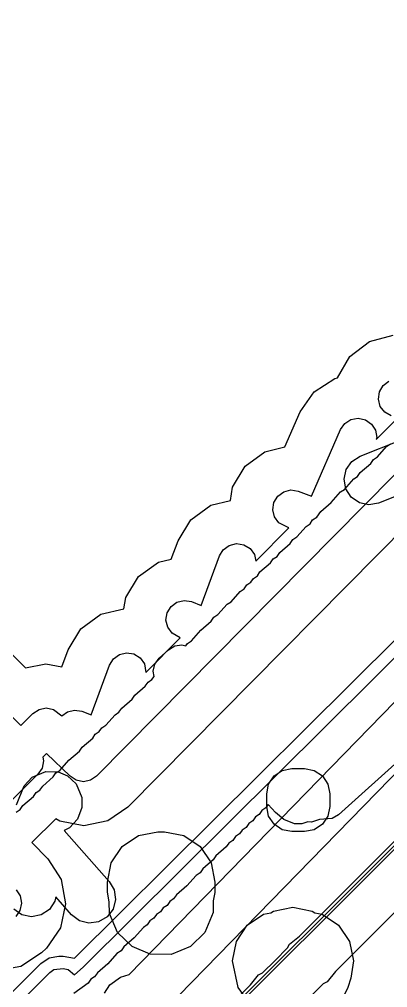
# Model space of a CAD drawing. Header units: metres. Extents: x -2677 to -840, y 169 to 1487.
# Drawn here: x -2006.4 to -1977.2, y 1098.6 to 1175.4 of the extents above; entities that cross this region are included whole.
import ezdxf

# ---------------------------------------------------------------- set-up
doc = ezdxf.new("R2010")
doc.units = ezdxf.units.M
doc.layers.add('AI_GREENING_EXCLUSIONS', color=1, linetype='Continuous')

msp = doc.modelspace()

# ---------------------------------------------------------------- linework, layer by layer
at = {"layer": 'AI_GREENING_EXCLUSIONS'}
for points in [[(-2026.533, 1078.86), (-2004.707, 1100.538), (-2004.056, 1100.969), (-2003.291, 1101.119), (-2002.94, 1101.126), (-2002.057, 1100.961), (-1925.245, 1177.19)], [(-2025.828, 1078.151), (-2004.002, 1099.828), (-2003.677, 1100.044), (-2002.942, 1100.126), (-2002.559, 1100.049), (-2002.043, 1099.639), (-2001.354, 1100.25), (-1924.54, 1176.48)], [(-2018.462, 1136.58), (-2005.922, 1123.959), (-2004.31, 1124.285), (-2003.052, 1124.045), (-2002.552, 1125.398), (-2001.533, 1127.061), (-1999.954, 1128.208), (-1998.122, 1128.648), (-1997.981, 1129.536), (-1996.961, 1131.2), (-1995.383, 1132.346), (-1994.368, 1132.59), (-1993.833, 1134.041), (-1992.814, 1135.705), (-1991.236, 1136.852), (-1989.679, 1137.226), (-1989.519, 1138.275), (-1988.509, 1139.944), (-1986.937, 1141.1), (-1985.366, 1141.486), (-1984.156, 1144.254), (-1983.04, 1145.855), (-1981.397, 1146.907), (-1981.181, 1146.945), (-1980.203, 1148.651), (-1978.655, 1149.838), (-1976.77, 1150.342)], [(-1976.928, 1143.932), (-1977.435, 1144.225), (-1977.791, 1144.69), (-1977.942, 1145.255), (-1977.865, 1145.835), (-1977.573, 1146.342), (-1977.108, 1146.698)], [(-1968.514, 1140.758), (-1977.922, 1137.028), (-1978.689, 1136.887), (-1979.452, 1137.051), (-1980.094, 1137.495), (-1980.518, 1138.15), (-1980.659, 1138.918), (-1980.495, 1139.68), (-1980.051, 1140.323), (-1979.396, 1140.746), (-1979.396, 1140.746), (-1969.791, 1144.555)], [(-2020.945, 1134.113), (-2006.31, 1119.384), (-2005.339, 1120.349), (-2004.857, 1120.67), (-2004.29, 1120.785), (-2003.721, 1120.677), (-2003.038, 1120.169), (-2002.614, 1120.477), (-2002.045, 1120.614), (-2001.467, 1120.522), (-2000.722, 1120.247), (-1999.269, 1124.186), (-1998.963, 1124.685), (-1998.489, 1125.029), (-1997.92, 1125.166), (-1997.342, 1125.074), (-1996.843, 1124.768), (-1996.499, 1124.295), (-1996.383, 1123.601), (-1993.666, 1126.345), (-1994.308, 1126.704), (-1994.652, 1127.177), (-1994.789, 1127.747), (-1994.697, 1128.325), (-1994.391, 1128.824), (-1993.918, 1129.168), (-1993.349, 1129.304), (-1992.771, 1129.213), (-1991.997, 1128.902), (-1990.549, 1132.831), (-1990.243, 1133.33), (-1989.77, 1133.674), (-1989.201, 1133.811), (-1988.623, 1133.719), (-1988.123, 1133.413), (-1987.779, 1132.94), (-1987.654, 1132.418), (-1985.042, 1135.056), (-1985.83, 1135.464), (-1986.177, 1135.935), (-1986.317, 1136.503), (-1986.228, 1137.082), (-1985.925, 1137.583), (-1985.454, 1137.929), (-1984.886, 1138.069), (-1984.307, 1137.981), (-1983.259, 1137.57), (-1980.949, 1142.852), (-1980.614, 1143.332), (-1980.121, 1143.648), (-1979.545, 1143.751), (-1978.973, 1143.625), (-1978.493, 1143.291), (-1978.178, 1142.798), (-1978.075, 1142.221), (-1978.111, 1142.057), (-1976.424, 1143.761)], [(-1972.008, 1143.958), (-2000.291, 1115.389), (-2000.773, 1115.062), (-2001.343, 1114.944), (-2001.914, 1115.051), (-2002.402, 1115.368), (-2004.27, 1117.183), (-2004.561, 1116.893), (-2004.501, 1116.585), (-2004.617, 1116.012), (-2004.943, 1115.526), (-2010.343, 1110.156)], [(-2006.661, 1112.536), (-2006.346, 1112.743), (-2006.138, 1113.05), (-2005.307, 1113.766), (-2005.093, 1114.08), (-2004.785, 1114.283), (-2004.57, 1114.599), (-2003.739, 1115.315), (-2003.524, 1115.632), (-2003.204, 1115.842), (-2002.483, 1116.655), (-2001.649, 1117.373), (-2001.439, 1117.682), (-2000.602, 1118.402), (-2000.394, 1118.708), (-2000.079, 1118.915), (-1999.87, 1119.222), (-1999.556, 1119.429), (-1998.826, 1120.253), (-1998.517, 1120.456), (-1998.303, 1120.771), (-1997.472, 1121.488), (-1997.257, 1121.804), (-1996.428, 1122.515), (-1996.215, 1122.828), (-1995.9, 1123.035), (-1995.735, 1123.278), (-1995.801, 1123.697), (-1995.663, 1124.266), (-1995.318, 1124.738), (-1994.598, 1125.401), (-1994.099, 1125.705), (-1993.521, 1125.795), (-1993.208, 1125.72), (-1993.081, 1125.908), (-1992.772, 1126.111), (-1992.036, 1126.944), (-1991.204, 1127.661), (-1990.99, 1127.977), (-1990.669, 1128.187), (-1989.948, 1129), (-1989.633, 1129.207), (-1988.905, 1130.027), (-1988.59, 1130.233), (-1988.382, 1130.54), (-1988.067, 1130.747), (-1987.859, 1131.054), (-1987.544, 1131.26), (-1987.336, 1131.568), (-1986.505, 1132.283), (-1986.291, 1132.598), (-1985.983, 1132.801), (-1985.768, 1133.117), (-1984.937, 1133.833), (-1984.722, 1134.149), (-1984.402, 1134.36), (-1983.68, 1135.173), (-1983.366, 1135.38), (-1983.157, 1135.687), (-1982.827, 1135.904), (-1982.514, 1136.364), (-1981.677, 1137.084), (-1980.945, 1137.905), (-1980.631, 1138.112), (-1979.901, 1138.935), (-1979.592, 1139.138), (-1979.378, 1139.454), (-1978.546, 1140.171), (-1978.332, 1140.487), (-1978.012, 1140.697), (-1977.29, 1141.51), (-1976.975, 1141.717)], [(-1970.603, 1140.401), (-1997.804, 1112.926), (-1999.41, 1111.839), (-2001.309, 1111.444), (-2003.215, 1111.802), (-2003.523, 1112.002), (-2005.423, 1110.113), (-2004.166, 1108.818), (-2003.106, 1107.18), (-2002.753, 1105.261), (-2003.162, 1103.353), (-2004.27, 1101.747), (-2004.664, 1101.364), (-2006.302, 1100.304), (-2008.221, 1099.952)], [(-2050.657, 1036.191), (-1956.708, 1129.745)], [(-2050.538, 1036.028), (-1956.571, 1129.599)], [(-2011.768, 1075.448), (-1988.091, 1098.849), (-1987.455, 1099.634), (-1987.142, 1099.786), (-1986.143, 1100.774), (-1985.151, 1101.766), (-1984.998, 1102.077), (-1984.207, 1102.71), (-1962.58, 1124.336)], [(-2011.768, 1075.448), (-1988.091, 1098.849), (-1987.455, 1099.634), (-1987.142, 1099.786), (-1986.143, 1100.774), (-1985.151, 1101.766), (-1984.998, 1102.077), (-1984.207, 1102.71), (-1962.58, 1124.336)], [(-1999.659, 1098.176), (-1999.234, 1098.83), (-1998.385, 1099.46), (-1997.723, 1099.665), (-1974.622, 1123.335)], [(-1959.751, 1121.508), (-1981.351, 1099.909), (-1982.001, 1099.087), (-1982.328, 1098.925), (-1984.314, 1096.95)], [(-1959.751, 1121.508), (-1981.351, 1099.909), (-1982.001, 1099.087), (-1982.328, 1098.925), (-1984.314, 1096.95)], [(-1971.762, 1120.539), (-1994.823, 1096.91)], [(-1975.833, 1117.053), (-1981.112, 1112.325), (-1981.616, 1112.027), (-1982.626, 1111.952), (-1983.252, 1111.726), (-1983.541, 1111.753), (-1984.003, 1111.595), (-1984.597, 1111.595), (-1985.436, 1111.944), (-1986.097, 1112.502), (-1986.681, 1113.136), (-1986.867, 1112.863), (-1987.182, 1112.656), (-1987.39, 1112.349), (-1987.699, 1112.146), (-1987.913, 1111.83), (-1988.222, 1111.627), (-1988.435, 1111.313), (-1988.75, 1111.106), (-1988.958, 1110.8), (-1989.272, 1110.593), (-1989.481, 1110.286), (-1989.796, 1110.079), (-1990.004, 1109.772), (-1990.837, 1109.055), (-1991.047, 1108.746), (-1991.876, 1108.031), (-1992.088, 1107.718), (-1992.409, 1107.508), (-1993.135, 1106.69), (-1993.966, 1105.973), (-1994.181, 1105.658), (-1994.489, 1105.455), (-1994.703, 1105.14), (-1995.017, 1104.933), (-1995.225, 1104.627), (-1995.54, 1104.42), (-1995.748, 1104.113), (-1996.063, 1103.906), (-1996.272, 1103.599), (-1996.586, 1103.393), (-1997.314, 1102.574), (-1998.143, 1101.859), (-1998.356, 1101.546), (-1998.676, 1101.335), (-1999.402, 1100.518), (-2000.234, 1099.801), (-2000.448, 1099.485), (-2000.757, 1099.282), (-2000.97, 1098.967), (-2002.096, 1098.149)], [(-2006.648, 1113.095), (-2006.045, 1114.608), (-2005.397, 1115.307), (-2004.321, 1115.756), (-2003.335, 1115.716), (-2002.613, 1115.414), (-2001.914, 1114.767), (-2001.465, 1113.691), (-2001.465, 1112.899), (-2001.807, 1111.983), (-2002.454, 1111.283), (-2002.853, 1111.067), (-1999.289, 1107.043), (-1998.895, 1106.369), (-1998.79, 1105.596), (-1998.988, 1104.841), (-1999.46, 1104.22), (-2000.134, 1103.826), (-2000.907, 1103.721), (-2001.662, 1103.919), (-2002.283, 1104.391), (-2003.534, 1105.803), (-2003.6, 1105.474), (-2004.033, 1104.825), (-2004.682, 1104.392), (-2005.448, 1104.24), (-2006.213, 1104.392), (-2006.862, 1104.826)], [(-2006.677, 1106.379), (-2006.359, 1105.888), (-2006.253, 1105.312), (-2006.376, 1104.74), (-2006.708, 1104.258)], [(-1988.649, 1098.04), (-1989.052, 1098.642), (-1989.513, 1100.738), (-1989.209, 1102.269), (-1988.341, 1103.566), (-1987.044, 1104.434), (-1986.461, 1104.549), (-1986.256, 1104.687), (-1984.725, 1104.991), (-1983.194, 1104.687), (-1983.194, 1104.687), (-1982.995, 1104.553), (-1982.392, 1104.434), (-1981.095, 1103.566), (-1980.227, 1102.269), (-1979.923, 1100.738), (-1980.13, 1099.367), (-1980.356, 1098.642), (-1980.749, 1097.852)]]:
    msp.add_lwpolyline(points, dxfattribs=at)
for points in [[(-1982.386, 1111.571), (-1983.035, 1111.137), (-1983.8, 1110.985), (-1984.8, 1110.985), (-1985.565, 1111.137), (-1986.214, 1111.571), (-1986.648, 1112.22), (-1986.8, 1112.985), (-1986.8, 1113.985), (-1986.648, 1114.75), (-1986.214, 1115.399), (-1985.565, 1115.833), (-1984.8, 1115.985), (-1983.8, 1115.985), (-1983.035, 1115.833), (-1982.386, 1115.399), (-1981.952, 1114.75), (-1981.8, 1113.985), (-1981.8, 1112.985), (-1981.952, 1112.22), (-1982.386, 1111.571)], [(-1993.383, 1110.669), (-1992.086, 1109.801), (-1991.218, 1108.504), (-1990.914, 1106.973), (-1990.914, 1106.167), (-1991.045, 1105.508), (-1991.045, 1104.583), (-1991.708, 1102.997), (-1992.852, 1101.874), (-1994.374, 1101.254), (-1996.035, 1101.27), (-1997.48, 1101.874), (-1998.624, 1102.997), (-1999.271, 1104.506), (-1999.287, 1105.426), (-1999.436, 1106.176), (-1999.436, 1106.978), (-1999.132, 1108.509), (-1998.264, 1109.806), (-1996.967, 1110.674), (-1995.436, 1110.978), (-1994.914, 1110.973), (-1993.383, 1110.669)]]:
    msp.add_lwpolyline(points, close=True, dxfattribs=at)

doc.saveas('drawing.dxf')
